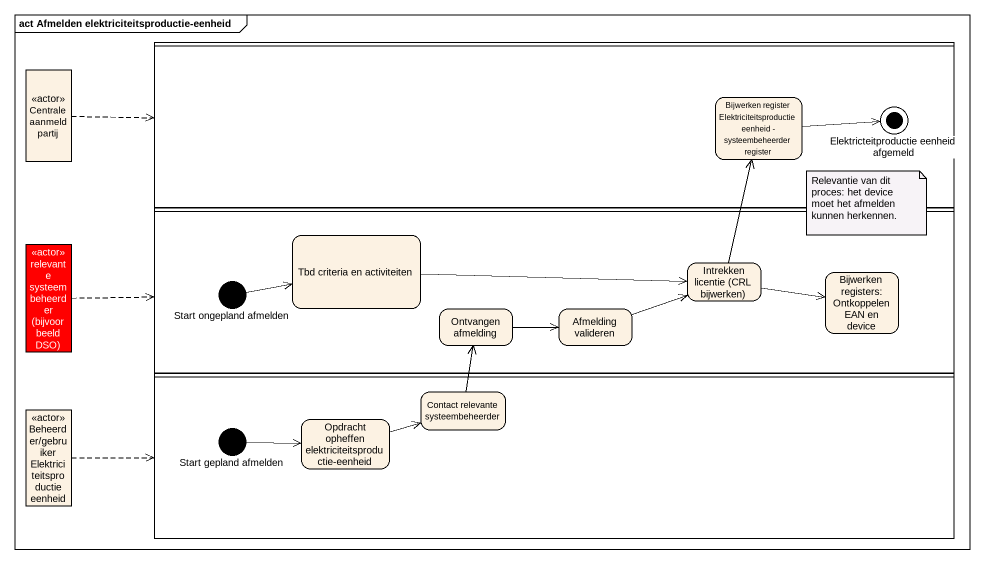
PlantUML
@startuml
mainframe act Afmelden elektriciteitsproductie-eenheid
hide empty description
state "Centrale aanmeld partij" as Centrale_aanmeld_partij <<actor>>
state " " as lane1 <<partition>> {
  state "Bijwerken register Elektriciteitsproductie eenheid - systeembeheerder register" as Bijwerken_register
  state "Elektricteitproductie eenheid afgemeld" as Elektricteitproductie <<end>>
}
state " " as lane2 <<partition>> {
  state "Tbd criteria en activiteiten" as Tbd_criteria_en_activiteiten
  state "Start ongepland afmelden" as Start_ongepland_afmelden <<start>>
  state "Intrekken licentie (CRL bijwerken)" as Intrekken_licentie_CRL
  state "Bijwerken registers: Ontkoppelen EAN en device" as Bijwerken_registers
  state "Ontvangen afmelding" as Ontvangen_afmelding
  state "Afmelding valideren" as Afmelding_valideren
}
state "relevante systeembeheerder (bijvoorbeeld DSO)" as relevante_systeembeheerder <<actor>> #FF0000
state " " as lane3 <<partition>> {
  state "Contact relevante systeembeheerder" as Contact_relevante
  state "Start gepland afmelden" as Start_gepland_afmelden <<start>>
  state "Opdracht opheffen elektriciteitsproductie-eenheid" as Opdracht_opheffen
}
state "Beheerder/gebruiker Elektriciteitsproductie eenheid" as Beheerder_gebruiker <<actor>>
Centrale_aanmeld_partij -right[dashed]-> lane1
Bijwerken_register -right-> Elektricteitproductie
Tbd_criteria_en_activiteiten -right-> Intrekken_licentie_CRL
relevante_systeembeheerder -right[dashed]-> lane2
Start_ongepland_afmelden -right-> Tbd_criteria_en_activiteiten
Intrekken_licentie_CRL -up-> Bijwerken_register
Intrekken_licentie_CRL -right-> Bijwerken_registers
Ontvangen_afmelding -right-> Afmelding_valideren
Afmelding_valideren -right-> Intrekken_licentie_CRL
Contact_relevante -up-> Ontvangen_afmelding
Beheerder_gebruiker -right[dashed]-> lane3
Start_gepland_afmelden -right-> Opdracht_opheffen
Opdracht_opheffen -right-> Contact_relevante
note as N1
  Relevantie van dit proces: het device moet het afmelden kunnen herkennen.
end note
@enduml
